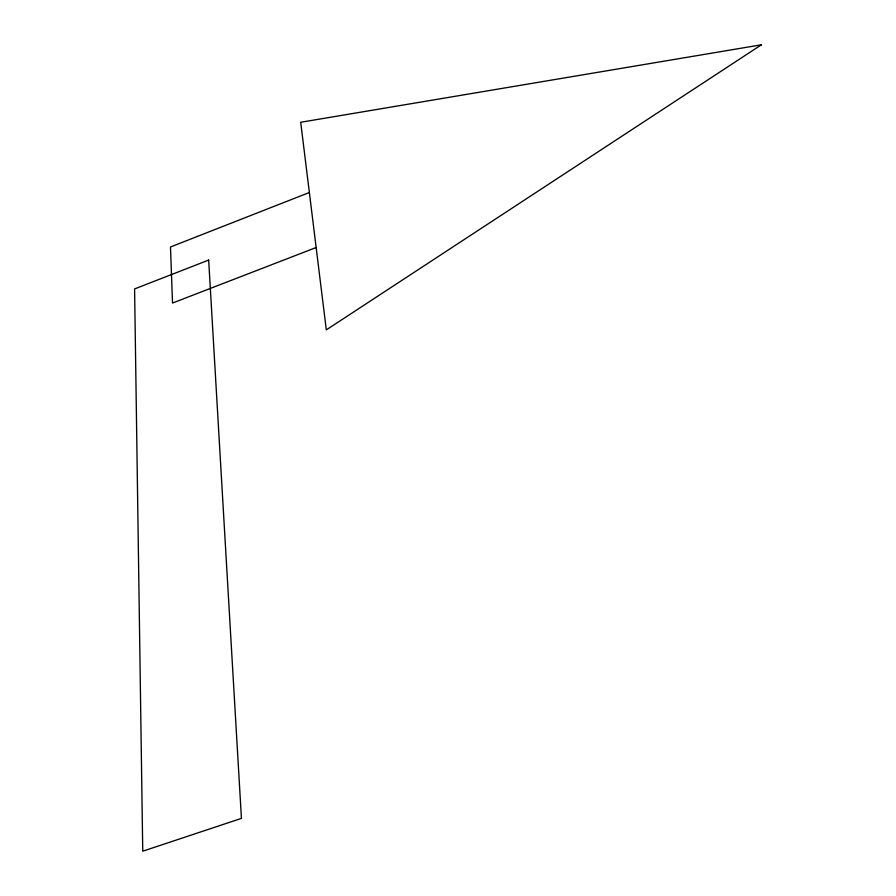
<?xml version="1.0" encoding="UTF-8"?>
<svg xmlns="http://www.w3.org/2000/svg" width="896" height="896" viewBox="0 0 896 896"><rect width="100%" height="100%" fill="white"/><g stroke="black" fill="none" stroke-linecap="round" stroke-linejoin="round"><path stroke-width="1.34" d="M309.366 192.506L170.486 246.982L172.525 303.05L316.154 247.52M761.41 44.8L326.312 329.885L300.698 122.27L761.41 44.8M208.667 260.075L134.59 288.926L142.744 851.2L241.438 818.373L208.667 260.075"/></g></svg>
